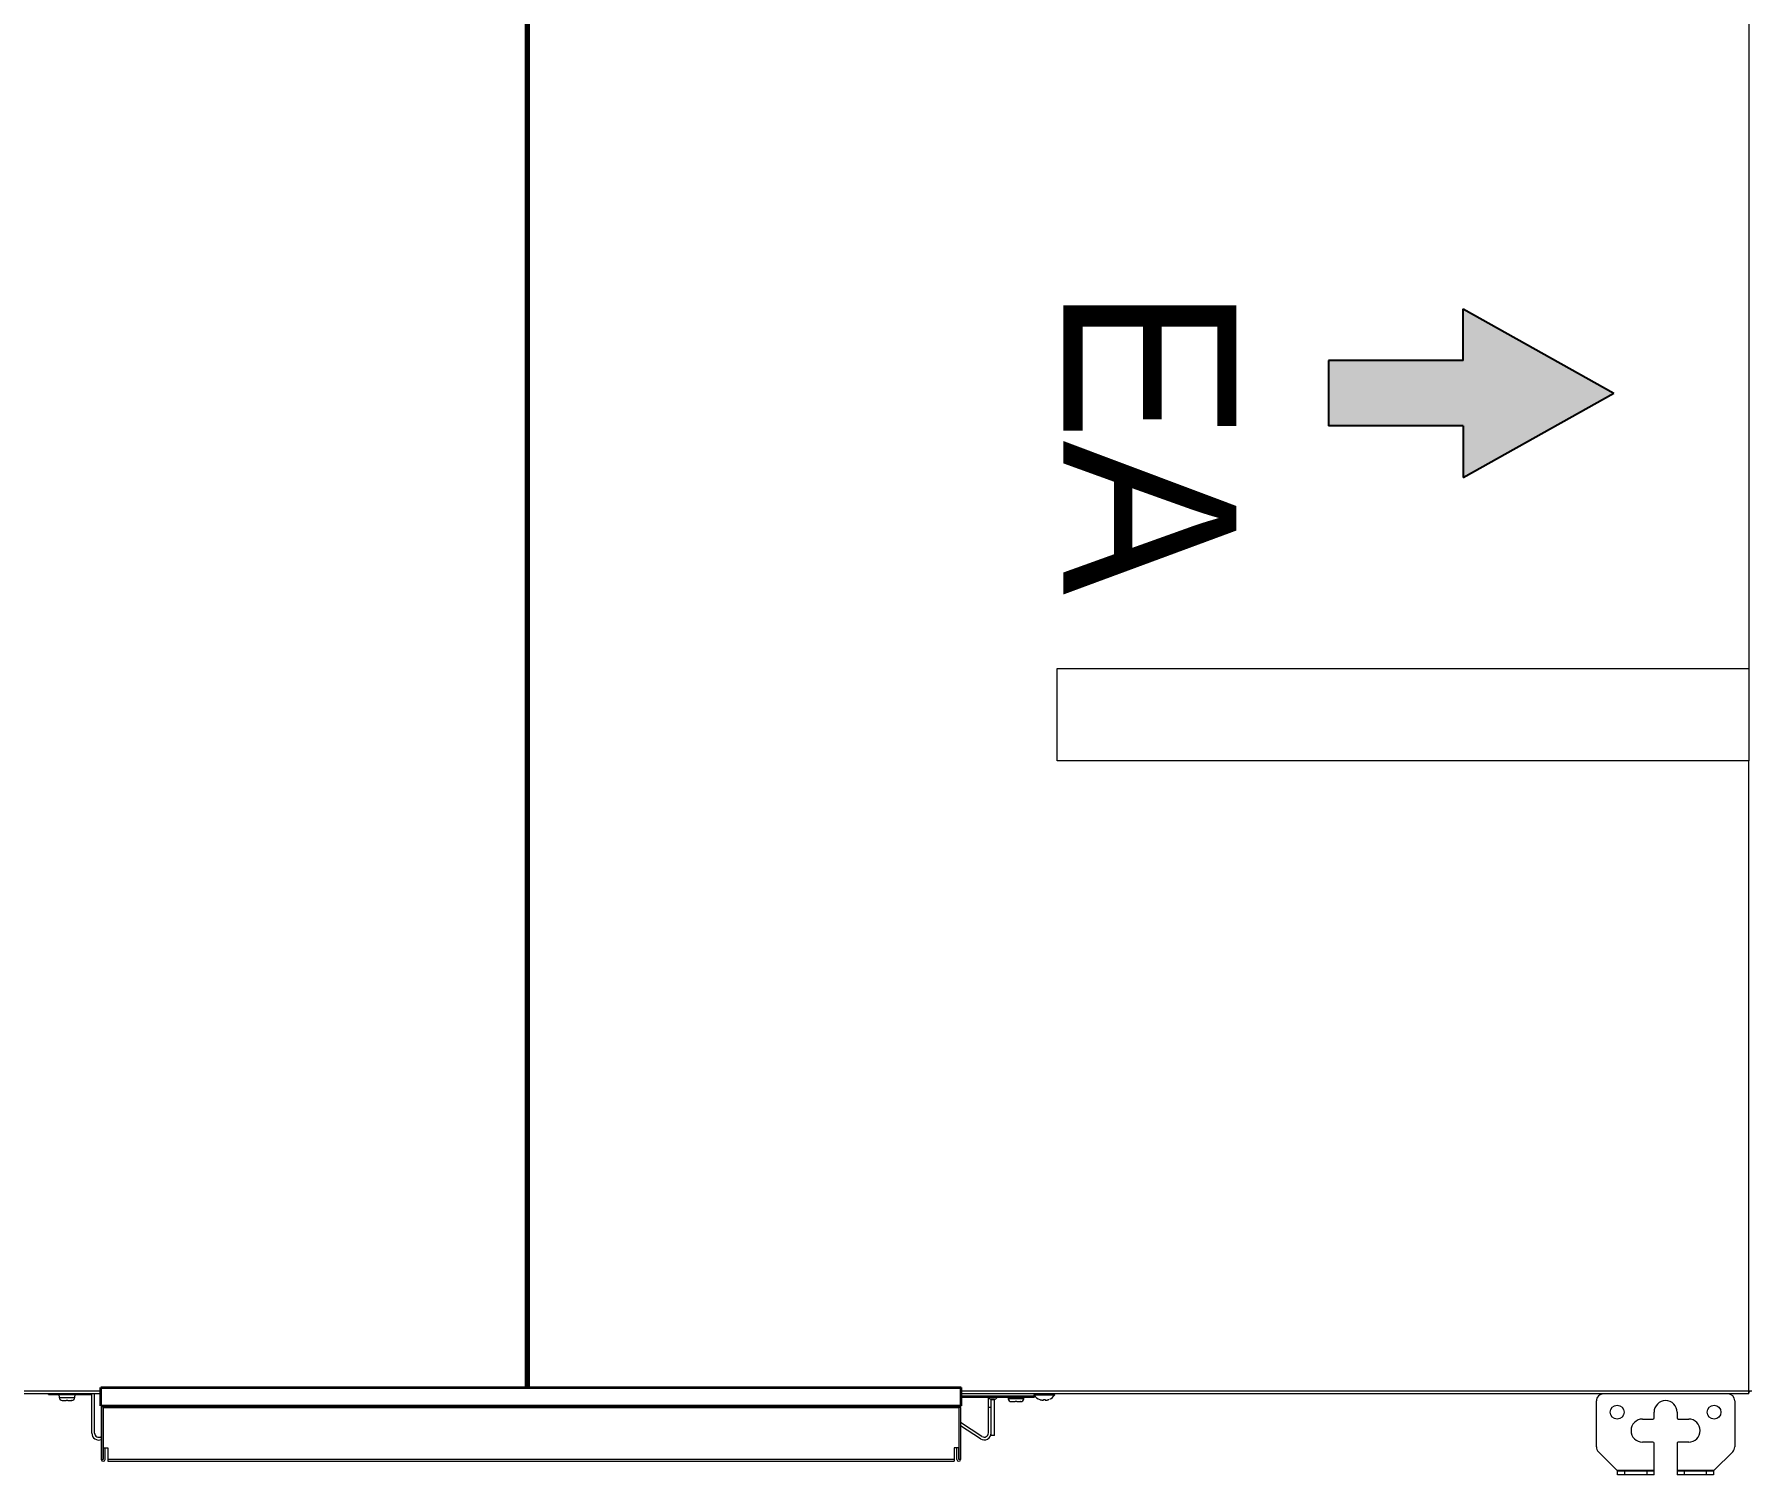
# Model space of a CAD drawing. Header units: millimetres. Extents: x 61566 to 667441, y 0 to 118800.
# Drawn here: x 435497 to 436240, y 44276 to 44900 of the extents above; entities that cross this region are included whole.
import ezdxf

# ---------------------------------------------------------------- set-up
doc = ezdxf.new("R2010")
doc.units = ezdxf.units.MM
doc.header["$LTSCALE"] = 200
doc.layers.add('LG-환기', color=2, linetype='Continuous')
doc.layers.add('환기유니트', color=6, linetype='Continuous')
doc.styles.add('ACISOGDT', font='amgdt.shx')

# ---------------------------------------------------------------- blocks, each defined once
blk = doc.blocks.new('빨간화살표')
at = {"layer": 'LG-환기', "ltscale": 0.5}
blk.add_hatch(color=1, dxfattribs=at).paths.add_polyline_path([(0, -15.75), (0, 15.75), (-64.82, 15.75), (-64.82, 40.62), (-137.35, 0), (-64.82, -40.62), (-64.82, -15.75)])
at = {"layer": 'LG-환기', "color": 1, "ltscale": 0.5}
for p, q in [((-64.82, 40.62), (-137.35, 0)), ((-64.82, 40.62), (-137.35, 0)), ((-64.82, 15.75), (-64.82, 40.62)), ((-64.82, 15.75), (-64.82, 40.62)), ((-64.82, 15.75), (0, 15.75)), ((-64.82, 15.75), (0, 15.75)), ((0, 15.75), (0, -15.75)), ((-64.82, -40.62), (-137.35, 0)), ((-64.82, -40.62), (-137.35, 0)), ((-64.82, -15.75), (-64.82, -40.62)), ((-64.82, -15.75), (-64.82, -40.62)), ((-64.82, -15.75), (0, -15.75)), ((-64.82, -15.75), (0, -15.75))]:
    blk.add_line(p, q, dxfattribs=at)
blk = doc.blocks.new('상업용 프리미엄환기 800~1000CMH')
at = {"layer": 'LG-환기', "color": 0, "linetype": 'Continuous', "lineweight": 18}
for p, q in [((5.9, 1295.66), (-2.12, 1287.64)), ((5.9, 1295.66), (6.2, 1295.96)), ((22, 1295.66), (5.9, 1295.66)), ((6.2, 1295.96), (6.2, 1297.56)), ((6.2, 1297.56), (22, 1297.56)), ((22, 1295.96), (6.2, 1295.96)), ((9.2, 1297.56), (9.2, 1295.96)), ((19, 1295.96), (19, 1297.56)), ((22, 1283.96), (22, 1297.56)), ((32, 1297.56), (47.8, 1297.56)), ((32, 1297.56), (32, 1283.96)), ((47.8, 1295.96), (32, 1295.96)), ((48.1, 1295.66), (32, 1295.66)), ((35, 1297.56), (35, 1295.96)), ((44.8, 1295.96), (44.8, 1297.56)), ((47.8, 1297.56), (47.8, 1295.96)), ((56.12, 1287.64), (47.8, 1295.96)), ((332.7, 1290.96), (333.5, 1290.96)), ((332.7, 1268.56), (332.7, 1290.96)), ((333.5, 1268.56), (333.5, 1290.96)), ((333.5, 1290.96), (333.5, 1285.96)), ((334.3, 1290.96), (334.3, 1285.96)), ((702.5, 1291.76), (335.5, 1291.76)), ((335.5, 1285.96), (335.5, 1291.76)), ((335.5, 1290.96), (702.5, 1290.96)), ((702.5, 1285.96), (702.5, 1291.76)), ((703.7, 1290.96), (703.7, 1285.96)), ((705.3, 1290.96), (704.5, 1290.96)), ((704.5, 1290.96), (704.5, 1285.96)), ((704.5, 1268.56), (704.5, 1290.96)), ((705.3, 1268.56), (705.3, 1290.96)), ((-3, 1265.56), (-3, 1285.51)), ((17, 1283.46), (21.5, 1283.46)), ((32.5, 1283.46), (37, 1283.46)), ((57, 1285.51), (57, 1265.56)), ((317.95, 1280.51), (319.45, 1280.51)), ((317.95, 1280.51), (317.95, 1264.89)), ((319.45, 1280.51), (319.45, 1264.89)), ((320.65, 1279.48), (320.65, 1264.07)), ((323.43, 1280.99), (332.7, 1275.01)), ((324.08, 1282), (332.7, 1276.44)), ((333.5, 1267.76), (333.5, 1285.96)), ((333.5, 1285.96), (335.5, 1285.96)), ((704.5, 1285.96), (702.5, 1285.96)), ((704.5, 1285.96), (704.5, 1267.76)), ((704.5, 1281.9), (704.5, 1281.9)), ((704.5, 1280.47), (704.5, 1280.47)), ((705.3, 1280.99), (705.42, 1281.07)), ((708.2, 1279.55), (708.2, 1262.56)), ((709.4, 1279.55), (709.4, 1262.76)), ((21.5, 1273.46), (17, 1273.46)), ((22, 1270.46), (22, 1272.96)), ((32, 1272.96), (32, 1270.46)), ((37, 1273.46), (32.5, 1273.46)), ((333.5, 1275.93), (333.5, 1275.92)), ((333.5, 1274.5), (333.5, 1274.5)), ((298.37, 1264.99), (298.33, 1264.99)), ((317.95, 1264.89), (319.45, 1264.89)), ((319.45, 1268.51), (320.65, 1268.51)), ((333.5, 1268.56), (333.5, 1267.76)), ((333.5, 1268.56), (333.5, 1268.56)), ((333.5, 1268.56), (704.5, 1268.56)), ((704.5, 1268.56), (704.5, 1268.56)), ((704.5, 1268.56), (704.5, 1267.76)), ((332.51, 1261.26), (-10.4, 1261.26)), ((-9.1, 1262.56), (332.51, 1262.56)), ((-9.1, 1262.56), (-9.1, 988.1)), ((291.95, 1263.03), (300.85, 1263.03)), ((705.48, 1262.56), (1034.79, 1262.56)), ((1051.8, 1261.26), (705.48, 1261.26)), ((728.2, 1262.76), (709.4, 1262.76)), ((723.2, 1262.56), (723.2, 1262.76)), ((728.2, 1262.76), (728.2, 1262.56)), ((-9.1, 988.11), (290.9, 988.11)), ((-9.1, 948.11), (-9.1, 988.11)), ((290.9, 988.11), (290.9, 948.11)), ((290.9, 948.11), (-9.1, 948.11)), ((-9.1, 22.46), (-9.1, 948.1))]:
    blk.add_line(p, q, dxfattribs=at)
at = {"layer": 'LG-환기', "color": 0, "linetype": 'Continuous', "lineweight": 13}
for p, q in [((305.32, 1264.67), (305.24, 1263.76)), ((305.32, 1264.67), (312.08, 1264.67)), ((306.6, 1265.86), (306.6, 1265.86)), ((308.3, 1265.86), (306.66, 1265.86)), ((308.3, 1265.86), (308.3, 1265.86)), ((310.74, 1265.86), (309.1, 1265.86)), ((309.1, 1265.86), (309.1, 1265.86)), ((310.8, 1265.86), (310.8, 1265.86)), ((312.16, 1263.76), (312.08, 1264.67)), ((718.1, 1265.36), (718.1, 1265.36)), ((719.8, 1265.36), (718.16, 1265.36)), ((719.8, 1265.36), (719.8, 1265.36)), ((722.24, 1265.36), (720.6, 1265.36)), ((722.3, 1265.36), (722.3, 1265.36)), ((716.82, 1264.17), (716.7, 1262.76)), ((723.58, 1264.17), (716.82, 1264.17)), ((723.7, 1262.76), (723.58, 1264.17))]:
    blk.add_line(p, q, dxfattribs=at)
at = {"layer": 'LG-환기', "color": 0, "linetype": 'Continuous', "lineweight": 35}
for p, q in [((705.5, 1267.76), (332.5, 1267.76)), ((332.5, 1267.76), (332.5, 1259.76)), ((705.5, 1267.76), (705.5, 1259.76)), ((300.7, 1263.76), (300.7, 1263.23)), ((300.7, 1263.76), (332.5, 1263.76)), ((300.7, 1262.57), (300.7, 1262.56)), ((705.5, 1259.76), (332.5, 1259.76))]:
    blk.add_line(p, q, dxfattribs=at)
at = {"layer": 'LG-환기', "color": 0, "lineweight": 70}
blk.add_line((520.7, 23.86), (520.7, 1259.76), dxfattribs=at)
at = {"layer": 'LG-환기', "color": 0, "linetype": 'Continuous', "lineweight": 18}
for centre in [(6, 1270.46), (48, 1270.46)]:
    blk.add_circle(centre, 3, dxfattribs=at)
for centre, radius, start, end in [((0, 1285.51), 3, 135, 180), ((54, 1285.51), 3, 0, 45), ((333.5, 1290.96), 0.802, 0, 180), ((333.5, 1290.96), 0.002, 0, 180), ((704.5, 1290.96), 0.802, 0, 180), ((704.5, 1290.96), 0.002, 0, 180), ((17, 1278.46), 5, 90, 270), ((21.5, 1283.96), 0.5, 270, 0), ((32.5, 1283.96), 0.5, 180, 270), ((37, 1278.46), 5, 270, 90), ((322.45, 1279.48), 3, 57.2, 180), ((322.45, 1279.48), 1.8, 57.2, 180), ((706.4, 1279.55), 3, 0, 111.50618), ((706.4, 1279.55), 1.8, 0, 122.8), ((21.5, 1272.96), 0.5, 0, 90), ((32.5, 1272.96), 0.5, 90, 180), ((0, 1265.56), 3, 180, 270), ((27, 1270.46), 5, 180, 0), ((54, 1265.56), 3, 270, 0), ((296.4, 1259.96), 5.4, 116.08673, 145.39872), ((296.4, 1259.96), 5.4, 34.60128, 68.60405), ((318.7, 1262.51), 2.5, 29.99938, 149.99623), ((333.5, 1268.56), 0.802, 180, 270), ((333.5, 1268.56), 0.002, 180, 270), ((704.5, 1268.56), 0.802, 270, 0), ((704.5, 1268.56), 0.002, 270, 0), ((292.2, 1262.86), 0.3, 145.39872, 270), ((300.6, 1262.86), 0.3, 270, 34.60128)]:
    blk.add_arc(centre, radius, start, end, dxfattribs=at)
at = {"layer": 'LG-환기', "color": 0, "linetype": 'Continuous', "lineweight": 13}
for centre, start, end in [((306.62, 1264.56), 90, 175), ((310.78, 1264.56), 5, 90), ((718.12, 1264.06), 90, 175), ((722.28, 1264.06), 5, 90)]:
    blk.add_arc(centre, 1.3, start, end, dxfattribs=at)
at = {"layer": 'LG-환기', "color": 0, "linetype": 'Continuous', "lineweight": 35}
blk.add_arc((-8.3, 1260.46), 1.3, 127.97984, 142.01995, dxfattribs=at)
at = {"layer": 'LG-환기', "color": 0, "linetype": 'Continuous', "lineweight": 18}
for points, knots in [([(295.7, 1265.3), (295.59, 1265.29), (295.48, 1265.27), (295.31, 1265.24), (295.26, 1265.22), (295.15, 1265.2), (295.09, 1265.19), (294.99, 1265.16), (294.93, 1265.14), (294.82, 1265.11), (294.66, 1265.06), (294.5, 1265), (294.4, 1264.96)], [0, 0, 0, 0, 0.25, 0.25, 0.375, 0.375, 0.5, 0.5, 0.625, 0.625, 0.75, 1, 1, 1, 1]), ([(296, 1265.3), (296, 1265.3), (296, 1265.31), (295.99, 1265.31), (295.99, 1265.31), (295.98, 1265.31), (295.98, 1265.31), (295.97, 1265.31), (295.96, 1265.32), (295.94, 1265.32), (295.94, 1265.32), (295.93, 1265.32), (295.92, 1265.32), (295.9, 1265.32), (295.88, 1265.32), (295.86, 1265.32), (295.85, 1265.32), (295.83, 1265.31), (295.81, 1265.31), (295.8, 1265.31), (295.78, 1265.31), (295.77, 1265.31), (295.74, 1265.31), (295.72, 1265.3), (295.7, 1265.3)], [0, 0, 0, 0, 0.125, 0.125, 0.1875, 0.1875, 0.25, 0.25, 0.375, 0.375, 0.4375, 0.4375, 0.5, 0.5, 0.625, 0.625, 0.6875, 0.6875, 0.75, 0.8125, 0.8125, 0.875, 0.875, 1, 1, 1, 1]), ([(296, 1264.96), (296, 1265.04), (296, 1265.11), (296, 1265.19), (296, 1265.2), (296, 1265.22), (296, 1265.24), (296, 1265.27), (296, 1265.29), (296, 1265.3)], [0, 0, 0, 0, 0.5, 0.5, 0.625, 0.625, 0.75, 0.75, 1, 1, 1, 1]), ([(297.1, 1265.3), (297.08, 1265.3), (297.06, 1265.31), (297.03, 1265.31), (297.02, 1265.31), (297, 1265.31), (296.99, 1265.31), (296.97, 1265.31), (296.95, 1265.32), (296.93, 1265.32), (296.92, 1265.32), (296.9, 1265.32), (296.89, 1265.32), (296.87, 1265.32), (296.86, 1265.32), (296.85, 1265.32), (296.84, 1265.32), (296.83, 1265.31), (296.82, 1265.31), (296.82, 1265.31), (296.81, 1265.31), (296.81, 1265.31), (296.8, 1265.31), (296.8, 1265.3), (296.8, 1265.3)], [0, 0, 0, 0, 0.125, 0.125, 0.1875, 0.1875, 0.25, 0.25, 0.375, 0.375, 0.4375, 0.4375, 0.5, 0.5, 0.625, 0.625, 0.6875, 0.6875, 0.75, 0.8125, 0.8125, 0.875, 0.875, 1, 1, 1, 1]), ([(296.8, 1265.3), (296.8, 1265.27), (296.8, 1265.23), (296.8, 1265.14), (296.8, 1265.11), (296.8, 1265.06), (296.8, 1265.04), (296.8, 1265), (296.8, 1264.98), (296.8, 1264.96)], [0, 0, 0, 0, 0.5, 0.5, 0.75, 0.75, 0.875, 0.875, 1, 1, 1, 1]), ([(298.33, 1264.99), (298.23, 1265.03), (298.13, 1265.06), (297.98, 1265.11), (297.93, 1265.13), (297.83, 1265.15), (297.78, 1265.17), (297.52, 1265.23), (297.31, 1265.27), (297.1, 1265.3)], [0, 0, 0, 0, 0.25, 0.25, 0.375, 0.375, 0.5, 0.5, 1, 1, 1, 1])]:
    blk.add_open_spline(points, degree=3, knots=knots, dxfattribs=at)
for points in [[(294.4, 1264.96), (294.4, 1264.98), (294.4, 1264.98), (294.4, 1264.96)], [(296.8, 1264.96), (296.53, 1264.98), (296.26, 1264.98), (296, 1264.96)]]:
    blk.add_open_spline(points, degree=3, dxfattribs=at)
at = {"layer": 'LG-환기', "color": 0, "linetype": 'Continuous', "lineweight": 13}
for points in [[(306.6, 1265.86), (306.61, 1265.86), (306.63, 1265.86), (306.65, 1265.86), (306.66, 1265.86)], [(310.74, 1265.86), (310.75, 1265.86), (310.77, 1265.86), (310.79, 1265.86), (310.8, 1265.86)], [(722.24, 1265.36), (722.25, 1265.36), (722.27, 1265.36), (722.29, 1265.36), (722.3, 1265.36)]]:
    blk.add_open_spline(points, degree=3, dxfattribs=at)
for points, knots in [([(308.3, 1265.86), (308.37, 1265.86), (308.43, 1265.86), (308.53, 1265.86), (308.58, 1265.86), (308.64, 1265.86), (308.67, 1265.86), (308.68, 1265.86), (308.69, 1265.86), (308.77, 1265.86), (308.83, 1265.86), (308.97, 1265.86), (309.03, 1265.86), (309.1, 1265.86)], [0, 0, 0, 0, 0.25, 0.25, 0.375, 0.4375, 0.46875, 0.46875, 0.5, 0.5, 0.75, 0.75, 1, 1, 1, 1]), ([(718.1, 1265.36), (718.11, 1265.36), (718.12, 1265.36), (718.14, 1265.36), (718.15, 1265.36), (718.16, 1265.36)], [0, 0, 0, 0, 0.5, 0.5, 1, 1, 1, 1]), ([(719.8, 1265.36), (719.87, 1265.36), (719.93, 1265.36), (720.03, 1265.36), (720.08, 1265.36), (720.14, 1265.36), (720.17, 1265.36), (720.18, 1265.36), (720.19, 1265.36), (720.27, 1265.36), (720.33, 1265.36), (720.47, 1265.36), (720.53, 1265.36), (720.6, 1265.36)], [0, 0, 0, 0, 0.25, 0.25, 0.375, 0.4375, 0.46875, 0.46875, 0.5, 0.5, 0.75, 0.75, 1, 1, 1, 1]), ([(720.6, 1265.36), (720.6, 1265.36), (720.6, 1265.36), (720.6, 1265.36), (720.6, 1265.36), (720.6, 1265.36)], [0, 0, 0, 0, 0.5, 0.5, 1, 1, 1, 1])]:
    blk.add_open_spline(points, degree=3, knots=knots, dxfattribs=at)
at = {"layer": 'LG-환기', "linetype": 'Continuous', "extrusion": (0, 0, -1), "xscale": 0.8999999999998626, "yscale": 0.8999999999998626, "zscale": -0.8999999999998626, "rotation": 180}
blk.add_blockref('빨간화살표', (-173.12, 828.86), dxfattribs=at)
at = {"layer": 'LG-환기', "color": 0, "linetype": 'Continuous', "lineweight": 18, "insert": (213.1, 782.47), "char_height": 75, "width": 117.0015, "attachment_point": 1, "rotation": 90, "style": 'ACISOGDT'}
blk.add_mtext('EA', dxfattribs=at)

msp = doc.modelspace()

# ---------------------------------------------------------------- block references
at = {"layer": '환기유니트', "rotation": 180}
msp.add_blockref('상업용 프리미엄환기 800~1000CMH', (436230.89, 45573.23), dxfattribs=at)

doc.saveas('drawing.dxf')
